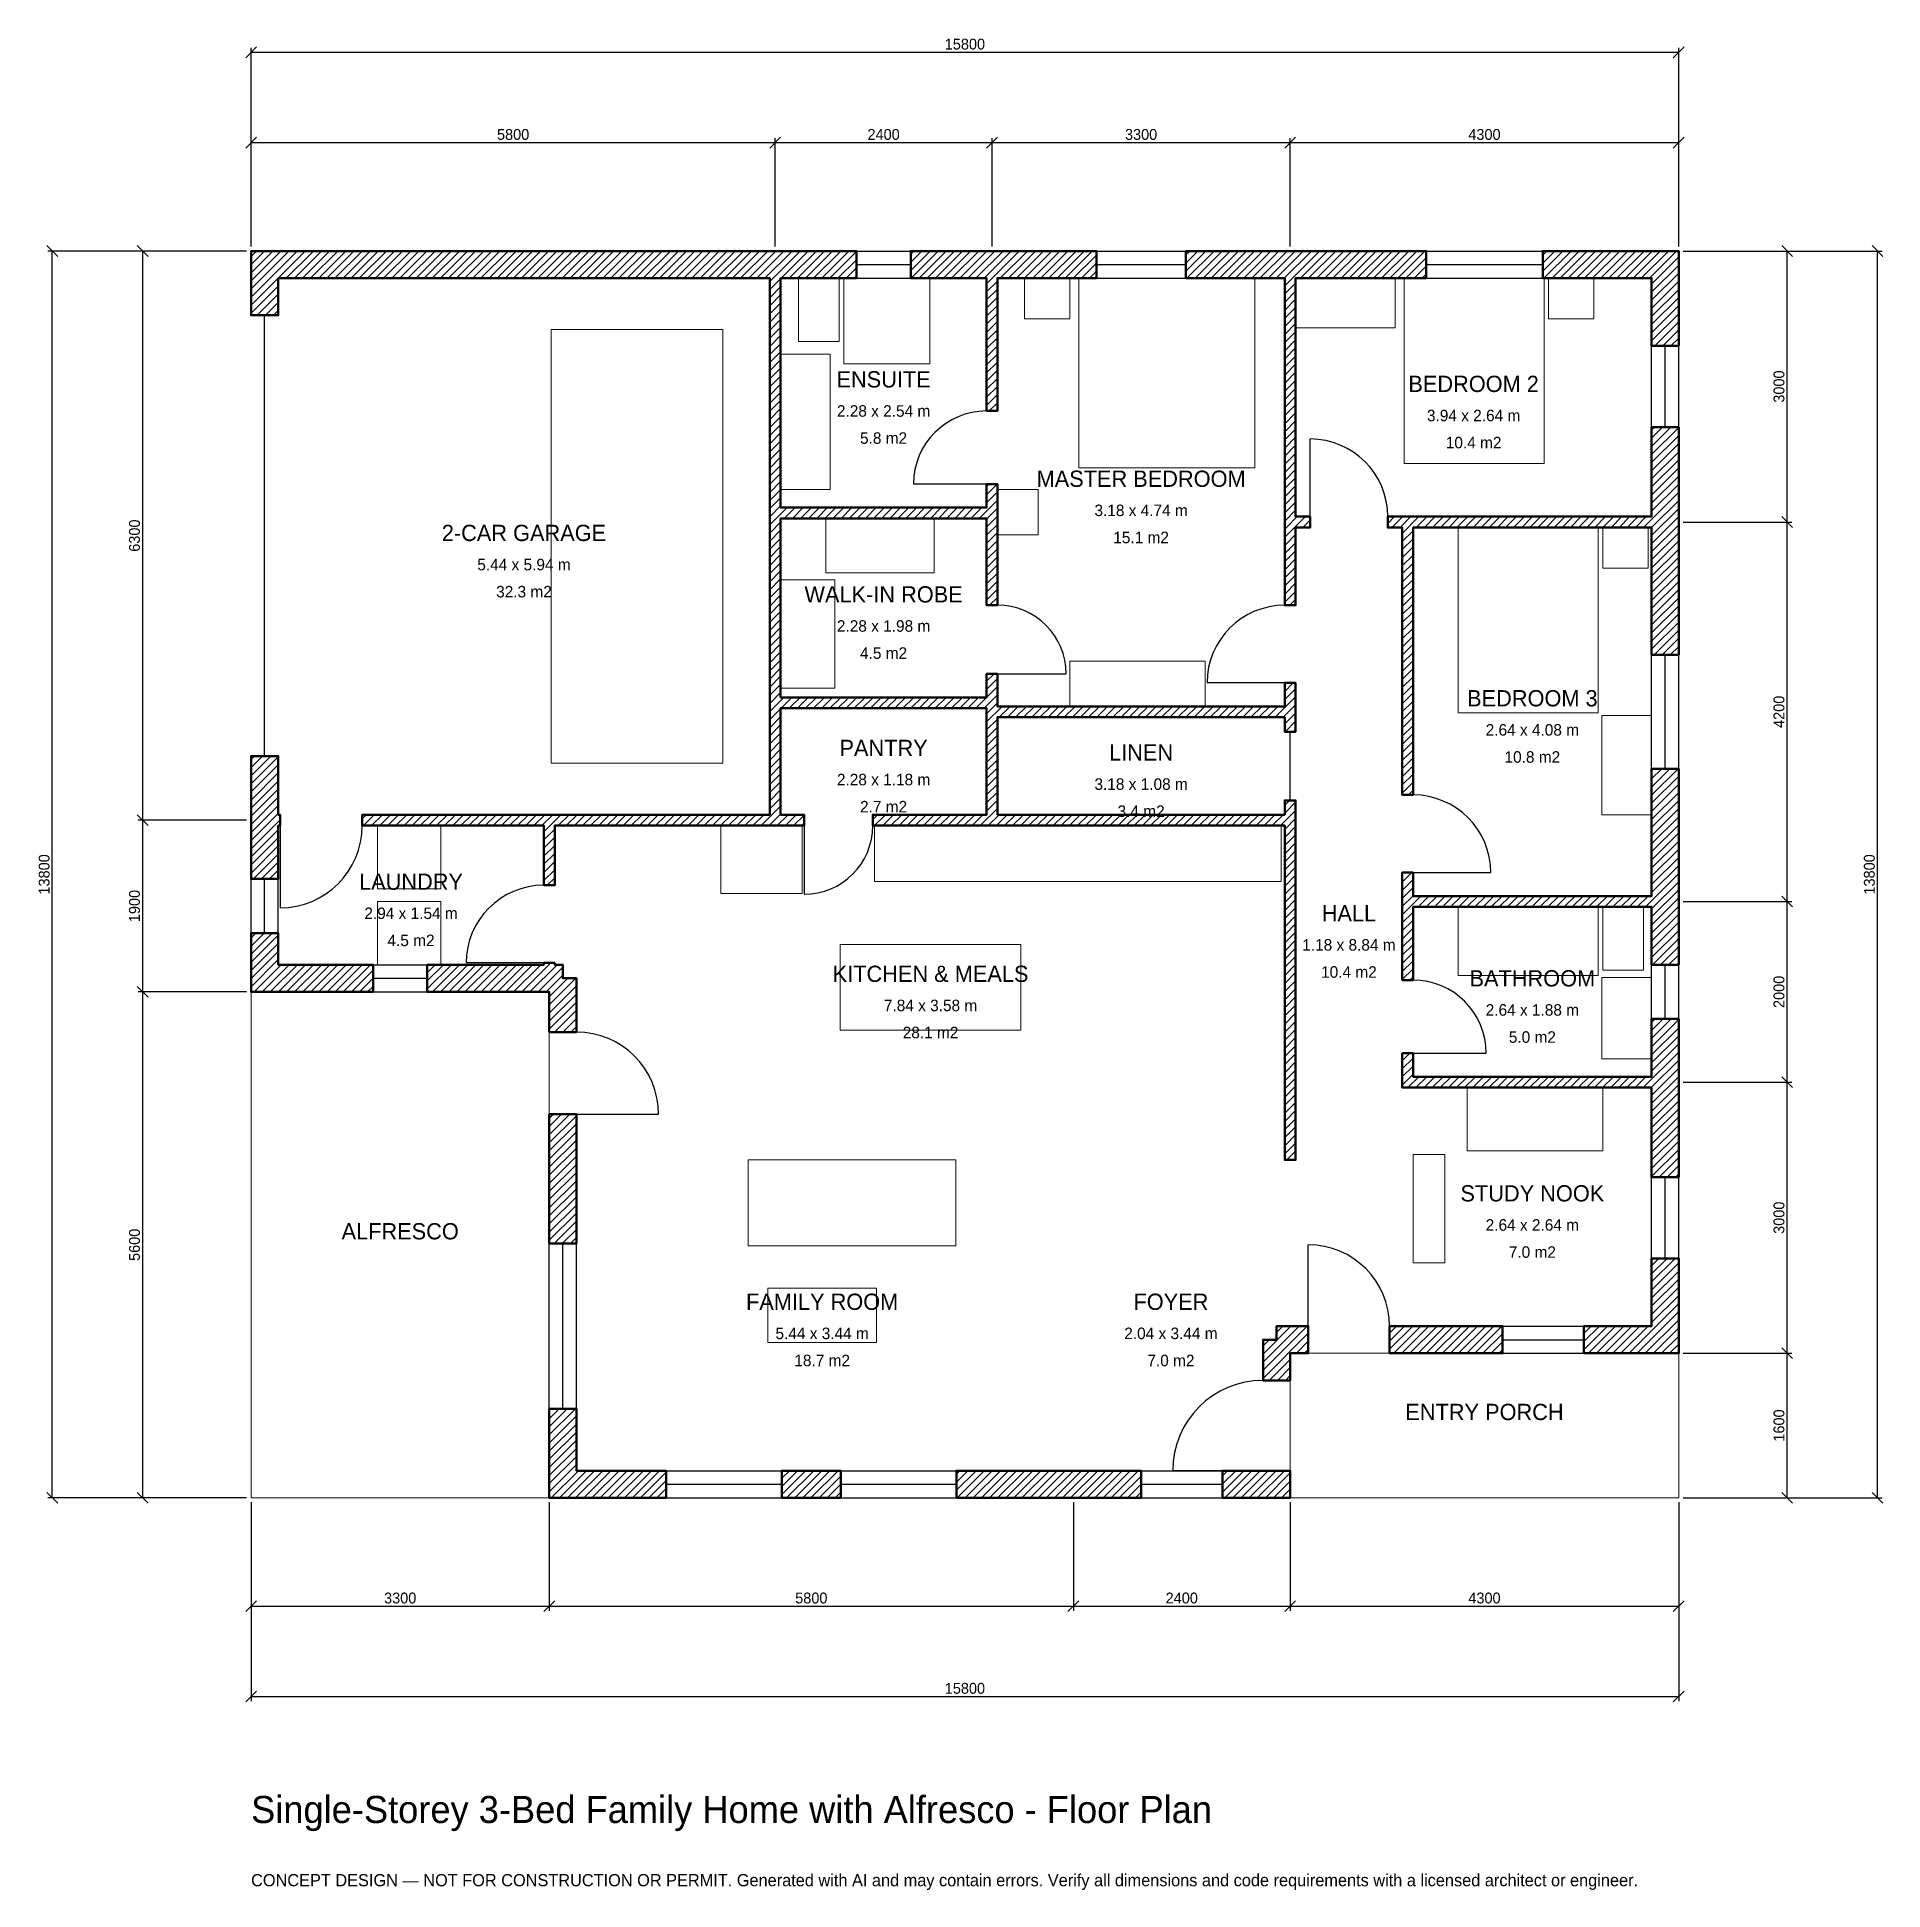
# Model space of a CAD drawing. Header units: millimetres. Extents: x -2369 to 18060, y -4341 to 16169.
import ezdxf
from ezdxf.enums import TextEntityAlignment as Align

# ---------------------------------------------------------------- set-up
doc = ezdxf.new("R2010")
doc.units = ezdxf.units.MM
doc.linetypes.add('DASHED', pattern=[1.524, 1.27, -0.254])
for name, color, linetype, lineweight in [('A-ANNO-DIMS', 1, 'Continuous', 13), ('A-ANNO-TEXT', 7, 'Continuous', 18), ('A-AREA-IDEN', 7, 'Continuous', 18), ('A-DOOR', 2, 'Continuous', 25), ('A-FLOR-FIXT', 9, 'Continuous', 13), ('A-FURN', 9, 'Continuous', 13), ('A-GLAZ', 4, 'Continuous', 25), ('A-SITE-PAVE', 8, 'Continuous', 13), ('A-WALL', 7, 'Continuous', 50), ('A-WALL-PATT', 8, 'Continuous', 13)]:
    doc.layers.add(name, color=color, linetype=linetype, lineweight=lineweight)
doc.dimstyles.new('PLAN', dxfattribs={"dimtxt": 120, "dimasz": 80, "dimexe": 50, "dimexo": 50, "dimgap": 30, "dimtad": 1, "dimdec": 0, "dimtsz": 60, "dimcen": 2.5, "dimclrd": 1, "dimclre": 1, "dimazin": 3, "dimtfac": 1, "dimtmove": 0, "dimatfit": 3})

msp = doc.modelspace()

# ---------------------------------------------------------------- hatches: boundary and pattern name
at = {"layer": 'A-WALL-PATT'}
h = msp.add_hatch(dxfattribs=at)
h.set_pattern_fill('ANSI31', color=8, scale=20)
h.paths.add_polyline_path([(3299.999, 0), (3299.999, 300), (3300, 300), (3300, 985), (3600, 985), (3600, 300), (4593.333, 300), (4593.333, 0), (3600, 0), (3600, -0.001), (3300, -0.001), (3300, 0), (3299.999, 0)])
h.paths.add_polyline_path([(3300, 3650), (3300, 3950), (3300, 4245), (3600, 4245), (3600, 3950), (3600, 3650), (3600, 2815), (3300, 2815), (3300, 3650)])
h.paths.add_polyline_path([(3300, 5540), (3299.999, 5540), (3299.999, 5599.999), (3240, 5599.999), (3240, 5600), (1950, 5600), (1950, 5900), (3240, 5900), (3240, 5920), (3360, 5920), (3360, 5900), (3450, 5900), (3450, 5750), (3600, 5750), (3600, 5155), (3300, 5155), (3300, 5540)])
h.paths.add_polyline_path([(300, 5600), (300, 5599.999), (0, 5599.999), (0, 5600), (-0.001, 5600), (-0.001, 5900), (0, 5900), (0, 6250), (300, 6250), (300, 5900), (1350, 5900), (1350, 5600), (300, 5600)])
h.paths.add_polyline_path([(0, 7350), (0, 7440), (-0.001, 7440), (-0.001, 7560), (0, 7560), (0, 7650), (0, 8210), (300, 8210), (300, 7650), (300, 7560), (320, 7560), (320, 7440), (300, 7440), (300, 7350), (300, 6850), (0, 6850), (0, 7350)])
h.paths.add_polyline_path([(0, 13500), (-0.001, 13500), (-0.001, 13800), (0, 13800), (0, 13800.001), (300, 13800.001), (300, 13800), (5650, 13800), (5740, 13800), (5740, 13800.001), (5860, 13800.001), (5860, 13800), (5950, 13800), (6700, 13800), (6700, 13500), (5950, 13500), (5860, 13500), (5860, 10960), (8140, 10960), (8140, 11220), (8260, 11220), (8260, 10960), (8260, 10840), (8260, 9880), (8140, 9880), (8140, 10840), (5860, 10840), (5860, 8860), (8140, 8860), (8140, 9120), (8260, 9120), (8260, 8860), (8260, 8760), (11440, 8760), (11440, 9020), (11560, 9020), (11560, 8760), (11560, 8640), (11560, 8480), (11440, 8480), (11440, 8640), (8260, 8640), (8260, 7560), (11440, 7560), (11440, 7720), (11560, 7720), (11560, 7560), (11560, 7440), (11560, 3740), (11440, 3740), (11440, 7440), (8260, 7440), (8140, 7440), (6880, 7440), (6880, 7560), (8140, 7560), (8140, 8640), (8140, 8740), (5860, 8740), (5860, 7560), (6120, 7560), (6120, 7440), (5860, 7440), (5740, 7440), (3360, 7440), (3360, 6780), (3240, 6780), (3240, 7440), (1230, 7440), (1230, 7560), (3240, 7560), (3360, 7560), (5740, 7560), (5740, 8740), (5740, 8860), (5740, 10840), (5740, 10960), (5740, 13500), (5650, 13500), (300, 13500), (300, 13090), (0, 13090), (0, 13500)])
h.paths.add_polyline_path([(8140, 13800), (8140, 13800.001), (8260, 13800.001), (8260, 13800), (8350, 13800), (8350, 13800), (9355, 13800), (9355, 13500), (8260, 13500), (8260, 12030), (8140, 12030), (8140, 13500), (8050, 13500), (8050, 13500), (7300, 13500), (7300, 13800), (8140, 13800)])
h.paths.add_polyline_path([(11350, 13800), (11350, 13800), (11440, 13800), (11440, 13800.001), (11560, 13800.001), (11560, 13800), (13005, 13800), (13005, 13500), (11650, 13500), (11650, 13500), (11560, 13500), (11560, 10860), (11720, 10860), (11720, 10740), (11560, 10740), (11560, 9880), (11440, 9880), (11440, 10740), (11440, 10740), (11440, 10860), (11440, 13500), (10345, 13500), (10345, 13800), (11350, 13800)])
h.paths.add_polyline_path([(15500, 13800), (15500, 13800.001), (15800, 13800.001), (15800, 13800), (15800.001, 13800), (15800.001, 13500), (15800, 13500), (15800, 12750), (15500, 12750), (15500, 13500), (14295, 13500), (14295, 13800), (15500, 13800)])
h.paths.add_polyline_path([(15800, 10950), (15800, 10860), (15800.001, 10860), (15800.001, 10740), (15800, 10740), (15800, 10650), (15800, 9330), (15500, 9330), (15500, 10650), (15500, 10740), (12860, 10740), (12860, 10740), (12860, 7780), (12740, 7780), (12740, 10740), (12580, 10740), (12580, 10860), (12740, 10860), (12740, 10860), (15500, 10860), (15500, 10950), (15500, 11850), (15800, 11850), (15800, 10950)])
h.paths.add_polyline_path([(15800, 6750), (15800, 6660), (15800.001, 6660), (15800.001, 6540), (15800, 6540), (15800, 6450), (15800, 5900), (15500, 5900), (15500, 6450), (15500, 6540), (12860, 6540), (12860, 5730), (12740, 5730), (12740, 6540), (12740, 6660), (12740, 6920), (12860, 6920), (12860, 6660), (15500, 6660), (15500, 6750), (15500, 8070), (15800, 8070), (15800, 6750)])
h.paths.add_polyline_path([(15800, 4750), (15800, 4660), (15800.001, 4660), (15800.001, 4540), (15800, 4540), (15800, 4450), (15800, 3550), (15500, 3550), (15500, 4450), (15500, 4540), (12860, 4540), (12740, 4540), (12740, 4660), (12740, 4920), (12860, 4920), (12860, 4660), (15500, 4660), (15500, 4750), (15500, 5300), (15800, 5300), (15800, 4750)])
h.paths.add_polyline_path([(15800, 1900), (15800.001, 1900), (15800.001, 1600), (15800, 1600), (15800, 1599.999), (15500, 1599.999), (15500, 1600), (14750, 1600), (14750, 1900), (15500, 1900), (15500, 2650), (15800, 2650), (15800, 1900)])
h.paths.add_polyline_path([(12950, 1600), (12650, 1600), (12600, 1600), (12600, 1900), (12650, 1900), (12950, 1900), (13850, 1900), (13850, 1600), (12950, 1600)])
h.paths.add_polyline_path([(11500, 1600), (11500, 1300), (11200, 1300), (11200, 1750), (11350, 1750), (11350, 1900), (11700, 1900), (11700, 1600), (11500, 1600)])
h.paths.add_polyline_path([(11500, 300), (11500.001, 300), (11500.001, 0), (11500, 0), (11500, -0.001), (11200, -0.001), (11200, 0), (10750, 0), (10750, 300), (11200, 300), (11200, 300), (11500, 300), (11500, 300)])
h.paths.add_polyline_path([(9250, 0), (8950, 0), (7806.667, 0), (7806.667, 300), (8950, 300), (9250, 300), (9850, 300), (9850, 0), (9250, 0)])
h.paths.add_polyline_path([(5873.333, 0), (5873.333, 300), (6526.667, 300), (6526.667, 0), (5873.333, 0)])

# ---------------------------------------------------------------- linework, layer by layer
at = {"layer": 'A-DOOR', "linetype": 'DASHED'}
msp.add_line((150, 8210), (150, 13090), dxfattribs=at)
at = {"layer": 'A-DOOR'}
for p, q in [((11720, 10860), (11720, 11720)), ((8140, 11220), (7330, 11220)), ((8260, 9120), (9020, 9120)), ((11440, 9020), (10580, 9020)), ((11500, 7720), (11500, 8480)), ((320, 7440), (320, 6530)), ((6120, 7440), (6120, 6680)), ((12860, 6920), (13720, 6920)), ((3240, 5920), (2380, 5920)), ((12860, 4920), (13670, 4920)), ((3600, 4245), (4510, 4245)), ((11700, 1900), (11700, 2800)), ((11200, 300), (10200, 300))]:
    msp.add_line(p, q, dxfattribs=at)
for centre, radius, start, end in [((8140, 11220), 810, 90, 180), ((11720, 10860), 860, 0, 90), ((8260, 9120), 760, 0, 90), ((11440, 9020), 860, 90, 180), ((12860, 6920), 860, 0, 90), ((320, 7440), 910, 270, 360), ((6120, 7440), 760, 270, 360), ((3240, 5920), 860, 90, 180), ((12860, 4920), 810, 0, 90), ((3600, 4245), 910, 0, 90), ((11700, 1900), 900, 0, 90), ((11200, 300), 1000, 90, 180)]:
    msp.add_arc(centre, radius, start, end, dxfattribs=at)
at = {"layer": 'A-FLOR-FIXT'}
for points in [[(6060, 12800), (6510, 12800), (6510, 13500), (6060, 13500)], [(6560, 12550), (7510, 12550), (7510, 13500), (6560, 13500)], [(5860, 11160), (6410, 11160), (6410, 12660), (5860, 12660)], [(6900, 6820), (11400, 6820), (11400, 7440), (6900, 7440)], [(13360, 5780), (14910, 5780), (14910, 6540), (13360, 6540)], [(14960, 5840), (15410, 5840), (15410, 6540), (14960, 6540)], [(6520, 5175), (8520, 5175), (8520, 6125), (6520, 6125)], [(14950, 4860), (15500, 4860), (15500, 5760), (14950, 5760)]]:
    msp.add_lwpolyline(points, close=True, dxfattribs=at)
at = {"layer": 'A-FURN'}
for points in [[(8560, 13050), (9060, 13050), (9060, 13500), (8560, 13500)], [(9160, 11400), (11110, 11400), (11110, 13500), (9160, 13500)], [(11560, 12950), (12660, 12950), (12660, 13500), (11560, 13500)], [(12760, 11450), (14310, 11450), (14310, 13500), (12760, 13500)], [(14360, 13050), (14860, 13050), (14860, 13500), (14360, 13500)], [(3320, 8130), (5220, 8130), (5220, 12930), (3320, 12930)], [(8260, 10660), (8710, 10660), (8710, 11160), (8260, 11160)], [(6360, 10240), (7560, 10240), (7560, 10840), (6360, 10840)], [(13360, 8690), (14910, 8690), (14910, 10740), (13360, 10740)], [(14960, 10290), (15460, 10290), (15460, 10740), (14960, 10740)], [(5860, 8960), (6460, 8960), (6460, 10160), (5860, 10160)], [(9060, 8760), (10560, 8760), (10560, 9260), (9060, 9260)], [(14950, 7560), (15500, 7560), (15500, 8660), (14950, 8660)], [(1400, 6740), (2100, 6740), (2100, 7440), (1400, 7440)], [(5200, 6690), (6100, 6690), (6100, 7440), (5200, 7440)], [(1400, 5900), (2100, 5900), (2100, 6600), (1400, 6600)], [(13460, 3840), (14960, 3840), (14960, 4540), (13460, 4540)], [(5500, 2790), (7800, 2790), (7800, 3740), (5500, 3740)], [(12860, 2600), (13210, 2600), (13210, 3800), (12860, 3800)], [(5720, 1720), (6920, 1720), (6920, 2320), (5720, 2320)]]:
    msp.add_lwpolyline(points, close=True, dxfattribs=at)
at = {"layer": 'A-GLAZ'}
for p, q in [((6700, 13800), (7300, 13800)), ((9355, 13800), (10345, 13800)), ((13005, 13800), (14295, 13800)), ((6700, 13650), (7300, 13650)), ((9355, 13650), (10345, 13650)), ((13005, 13650), (14295, 13650)), ((6700, 13500), (7300, 13500)), ((9355, 13500), (10345, 13500)), ((13005, 13500), (14295, 13500)), ((15500, 11850), (15500, 12750)), ((15650, 11850), (15650, 12750)), ((15800, 11850), (15800, 12750)), ((15500, 8070), (15500, 9330)), ((15650, 8070), (15650, 9330)), ((15800, 8070), (15800, 9330)), ((0, 6250), (0, 6850)), ((150, 6250), (150, 6850)), ((300, 6250), (300, 6850)), ((1350, 5900), (1950, 5900)), ((1350, 5750), (1950, 5750)), ((15500, 5300), (15500, 5900)), ((15650, 5300), (15650, 5900)), ((15800, 5300), (15800, 5900)), ((1350, 5600), (1950, 5600)), ((15500, 2650), (15500, 3550)), ((15650, 2650), (15650, 3550)), ((15800, 2650), (15800, 3550)), ((3300, 985), (3300, 2815)), ((3450, 985), (3450, 2815)), ((3600, 985), (3600, 2815)), ((13850, 1900), (14750, 1900)), ((13850, 1750), (14750, 1750)), ((13850, 1600), (14750, 1600)), ((4593.333, 300), (5873.333, 300)), ((6526.667, 300), (7806.667, 300)), ((9850, 300), (10750, 300)), ((4593.333, 150), (5873.333, 150)), ((4593.333, 0), (5873.333, 0)), ((6526.667, 150), (7806.667, 150)), ((6526.667, 0), (7806.667, 0)), ((9850, 150), (10750, 150)), ((9850, 0), (10750, 0))]:
    msp.add_line(p, q, dxfattribs=at)
at = {"layer": 'A-SITE-PAVE', "linetype": 'DASHED'}
for points in [[(0, 0), (3300, 0), (3300, 5600), (0, 5600)], [(11500, 0), (15800, 0), (15800, 1600), (11500, 1600)]]:
    msp.add_lwpolyline(points, close=True, dxfattribs=at)
at = {"layer": 'A-WALL'}
for points in [[(0, 13500), (-0.001, 13500), (-0.001, 13800), (0, 13800), (0, 13800.001), (300, 13800.001), (300, 13800), (5650, 13800), (5740, 13800), (5740, 13800.001), (5860, 13800.001), (5860, 13800), (5950, 13800), (6700, 13800), (6700, 13500), (5950, 13500), (5860, 13500), (5860, 10960), (8140, 10960), (8140, 11220), (8260, 11220), (8260, 10960), (8260, 10840), (8260, 9880), (8140, 9880), (8140, 10840), (5860, 10840), (5860, 8860), (8140, 8860), (8140, 9120), (8260, 9120), (8260, 8860), (8260, 8760), (11440, 8760), (11440, 9020), (11560, 9020), (11560, 8760), (11560, 8640), (11560, 8480), (11440, 8480), (11440, 8640), (8260, 8640), (8260, 7560), (11440, 7560), (11440, 7720), (11560, 7720), (11560, 7560), (11560, 7440), (11560, 3740), (11440, 3740), (11440, 7440), (8260, 7440), (8140, 7440), (6880, 7440), (6880, 7560), (8140, 7560), (8140, 8640), (8140, 8740), (5860, 8740), (5860, 7560), (6120, 7560), (6120, 7440), (5860, 7440), (5740, 7440), (3360, 7440), (3360, 6780), (3240, 6780), (3240, 7440), (1230, 7440), (1230, 7560), (3240, 7560), (3360, 7560), (5740, 7560), (5740, 8740), (5740, 8860), (5740, 10840), (5740, 10960), (5740, 13500), (5650, 13500), (300, 13500), (300, 13090), (0, 13090), (0, 13500)], [(8140, 13800), (8140, 13800.001), (8260, 13800.001), (8260, 13800), (8350, 13800), (8350, 13800), (9355, 13800), (9355, 13500), (8260, 13500), (8260, 12030), (8140, 12030), (8140, 13500), (8050, 13500), (8050, 13500), (7300, 13500), (7300, 13800), (8140, 13800)], [(11350, 13800), (11350, 13800), (11440, 13800), (11440, 13800.001), (11560, 13800.001), (11560, 13800), (13005, 13800), (13005, 13500), (11650, 13500), (11650, 13500), (11560, 13500), (11560, 10860), (11720, 10860), (11720, 10740), (11560, 10740), (11560, 9880), (11440, 9880), (11440, 10740), (11440, 10740), (11440, 10860), (11440, 13500), (10345, 13500), (10345, 13800), (11350, 13800)], [(15500, 13800), (15500, 13800.001), (15800, 13800.001), (15800, 13800), (15800.001, 13800), (15800.001, 13500), (15800, 13500), (15800, 12750), (15500, 12750), (15500, 13500), (14295, 13500), (14295, 13800), (15500, 13800)], [(15800, 10950), (15800, 10860), (15800.001, 10860), (15800.001, 10740), (15800, 10740), (15800, 10650), (15800, 9330), (15500, 9330), (15500, 10650), (15500, 10740), (12860, 10740), (12860, 10740), (12860, 7780), (12740, 7780), (12740, 10740), (12580, 10740), (12580, 10860), (12740, 10860), (12740, 10860), (15500, 10860), (15500, 10950), (15500, 11850), (15800, 11850), (15800, 10950)], [(0, 7350), (0, 7440), (-0.001, 7440), (-0.001, 7560), (0, 7560), (0, 7650), (0, 8210), (300, 8210), (300, 7650), (300, 7560), (320, 7560), (320, 7440), (300, 7440), (300, 7350), (300, 6850), (0, 6850), (0, 7350)], [(15800, 6750), (15800, 6660), (15800.001, 6660), (15800.001, 6540), (15800, 6540), (15800, 6450), (15800, 5900), (15500, 5900), (15500, 6450), (15500, 6540), (12860, 6540), (12860, 5730), (12740, 5730), (12740, 6540), (12740, 6660), (12740, 6920), (12860, 6920), (12860, 6660), (15500, 6660), (15500, 6750), (15500, 8070), (15800, 8070), (15800, 6750)], [(300, 5600), (300, 5599.999), (0, 5599.999), (0, 5600), (-0.001, 5600), (-0.001, 5900), (0, 5900), (0, 6250), (300, 6250), (300, 5900), (1350, 5900), (1350, 5600), (300, 5600)], [(3300, 5540), (3299.999, 5540), (3299.999, 5599.999), (3240, 5599.999), (3240, 5600), (1950, 5600), (1950, 5900), (3240, 5900), (3240, 5920), (3360, 5920), (3360, 5900), (3450, 5900), (3450, 5750), (3600, 5750), (3600, 5155), (3300, 5155), (3300, 5540)], [(15800, 4750), (15800, 4660), (15800.001, 4660), (15800.001, 4540), (15800, 4540), (15800, 4450), (15800, 3550), (15500, 3550), (15500, 4450), (15500, 4540), (12860, 4540), (12740, 4540), (12740, 4660), (12740, 4920), (12860, 4920), (12860, 4660), (15500, 4660), (15500, 4750), (15500, 5300), (15800, 5300), (15800, 4750)], [(3300, 3650), (3300, 3950), (3300, 4245), (3600, 4245), (3600, 3950), (3600, 3650), (3600, 2815), (3300, 2815), (3300, 3650)], [(15800, 1900), (15800.001, 1900), (15800.001, 1600), (15800, 1600), (15800, 1599.999), (15500, 1599.999), (15500, 1600), (14750, 1600), (14750, 1900), (15500, 1900), (15500, 2650), (15800, 2650), (15800, 1900)], [(11500, 1600), (11500, 1300), (11200, 1300), (11200, 1750), (11350, 1750), (11350, 1900), (11700, 1900), (11700, 1600), (11500, 1600)], [(12950, 1600), (12650, 1600), (12600, 1600), (12600, 1900), (12650, 1900), (12950, 1900), (13850, 1900), (13850, 1600), (12950, 1600)], [(3299.999, 0), (3299.999, 300), (3300, 300), (3300, 985), (3600, 985), (3600, 300), (4593.333, 300), (4593.333, 0), (3600, 0), (3600, -0.001), (3300, -0.001), (3300, 0), (3299.999, 0)], [(5873.333, 0), (5873.333, 300), (6526.667, 300), (6526.667, 0), (5873.333, 0)], [(9250, 0), (8950, 0), (7806.667, 0), (7806.667, 300), (8950, 300), (9250, 300), (9850, 300), (9850, 0), (9250, 0)], [(11500, 300), (11500.001, 300), (11500.001, 0), (11500, 0), (11500, -0.001), (11200, -0.001), (11200, 0), (10750, 0), (10750, 300), (11200, 300), (11200, 300), (11500, 300), (11500, 300)]]:
    msp.add_lwpolyline(points, close=True, dxfattribs=at)

# ---------------------------------------------------------------- texts
at = {"layer": 'A-ANNO-TEXT'}
for s, height, p in [('Single-Storey 3-Bed Family Home with Alfresco - Floor Plan', 300, (0, -3600)), ('CONCEPT DESIGN — NOT FOR CONSTRUCTION OR PERMIT. Generated with AI and may contain errors. Verify all dimensions and code requirements with a licensed architect or engineer.', 135, (0, -4300))]:
    msp.add_text(s, height=height, dxfattribs=at).set_placement(p)
at = {"layer": 'A-AREA-IDEN'}
for s, height, p in [('ENSUITE', 180, (7000, 12380)), ('BEDROOM 2', 180, (13530, 12330)), ('2.28 x 2.54 m', 127.5, (7000, 12030)), ('3.94 x 2.64 m', 127.5, (13530, 11980)), ('5.8 m2', 127.5, (7000, 11730)), ('10.4 m2', 127.5, (13530, 11680)), ('MASTER BEDROOM', 180, (9850, 11280)), ('3.18 x 4.74 m', 127.5, (9850, 10930)), ('2-CAR GARAGE', 180, (3020, 10680)), ('15.1 m2', 127.5, (9850, 10630)), ('5.44 x 5.94 m', 127.5, (3020, 10330)), ('32.3 m2', 127.5, (3020, 10030)), ('WALK-IN ROBE', 180, (7000, 10000)), ('2.28 x 1.98 m', 127.5, (7000, 9650)), ('4.5 m2', 127.5, (7000, 9350)), ('BEDROOM 3', 180, (14180, 8850)), ('2.64 x 4.08 m', 127.5, (14180, 8500)), ('PANTRY', 180, (7000, 8300)), ('LINEN', 180, (9850, 8250)), ('10.8 m2', 127.5, (14180, 8200)), ('2.28 x 1.18 m', 127.5, (7000, 7950)), ('3.18 x 1.08 m', 127.5, (9850, 7900)), ('2.7 m2', 127.5, (7000, 7650)), ('3.4 m2', 127.5, (9850, 7600)), ('LAUNDRY', 180, (1770, 6820)), ('2.94 x 1.54 m', 127.5, (1770, 6470)), ('HALL', 180, (12150, 6470)), ('4.5 m2', 127.5, (1770, 6170)), ('1.18 x 8.84 m', 127.5, (12150, 6120)), ('KITCHEN & MEALS', 180, (7520, 5800)), ('10.4 m2', 127.5, (12150, 5820)), ('BATHROOM', 180, (14180, 5750)), ('7.84 x 3.58 m', 127.5, (7520, 5450)), ('2.64 x 1.88 m', 127.5, (14180, 5400)), ('28.1 m2', 127.5, (7520, 5150)), ('5.0 m2', 127.5, (14180, 5100)), ('STUDY NOOK', 180, (14180, 3370)), ('2.64 x 2.64 m', 127.5, (14180, 3020)), ('ALFRESCO', 180, (1650, 2950)), ('7.0 m2', 127.5, (14180, 2720)), ('FAMILY ROOM', 180, (6320, 2170)), ('FOYER', 180, (10180, 2170)), ('5.44 x 3.44 m', 127.5, (6320, 1820)), ('2.04 x 3.44 m', 127.5, (10180, 1820)), ('18.7 m2', 127.5, (6320, 1520)), ('7.0 m2', 127.5, (10180, 1520)), ('ENTRY PORCH', 180, (13650, 950))]:
    msp.add_text(s, height=height, dxfattribs=at).set_placement(p, align=Align.MIDDLE_CENTER)

# ---------------------------------------------------------------- dimensions: what is measured, and where the dimension line sits
at = {"layer": 'A-ANNO-DIMS'}
for base, p1, p2, text in [((0, 16000), (0, 13800), (15800, 13800), '15800'), ((0, 15000), (0, 13800), (5800, 13800), '5800'), ((5800, 15000), (5800, 13800), (8200, 13800), '2400'), ((8200, 15000), (8200, 13800), (11500, 13800), '3300'), ((11500, 15000), (11500, 13800), (15800, 13800), '4300'), ((0, -1200), (0, 0), (3300, 0), '3300'), ((0, -2200), (0, 0), (15800, 0), '15800'), ((3300, -1200), (3300, 0), (9100, 0), '5800'), ((9100, -1200), (9100, 0), (11500, 0), '2400'), ((11500, -1200), (11500, 0), (15800, 0), '4300')]:
    msp.add_linear_dim(base=base, p1=p1, p2=p2, text=text, dimstyle='PLAN', dxfattribs=at).render()
for base, p1, p2, text in [((-2200, 0), (0, 0), (0, 13800), '13800'), ((-1200, 7500), (0, 7500), (0, 13800), '6300'), ((17000, 10800), (15800, 10800), (15800, 13800), '3000'), ((18000, 0), (15800, 0), (15800, 13800), '13800'), ((17000, 6600), (15800, 6600), (15800, 10800), '4200'), ((-1200, 5600), (0, 5600), (0, 7500), '1900'), ((17000, 4600), (15800, 4600), (15800, 6600), '2000'), ((-1200, 0), (0, 0), (0, 5600), '5600'), ((17000, 1600), (15800, 1600), (15800, 4600), '3000'), ((17000, 0), (15800, 0), (15800, 1600), '1600')]:
    msp.add_linear_dim(base=base, p1=p1, p2=p2, angle=90, text=text, dimstyle='PLAN', dxfattribs=at).render()

doc.saveas('drawing.dxf')
